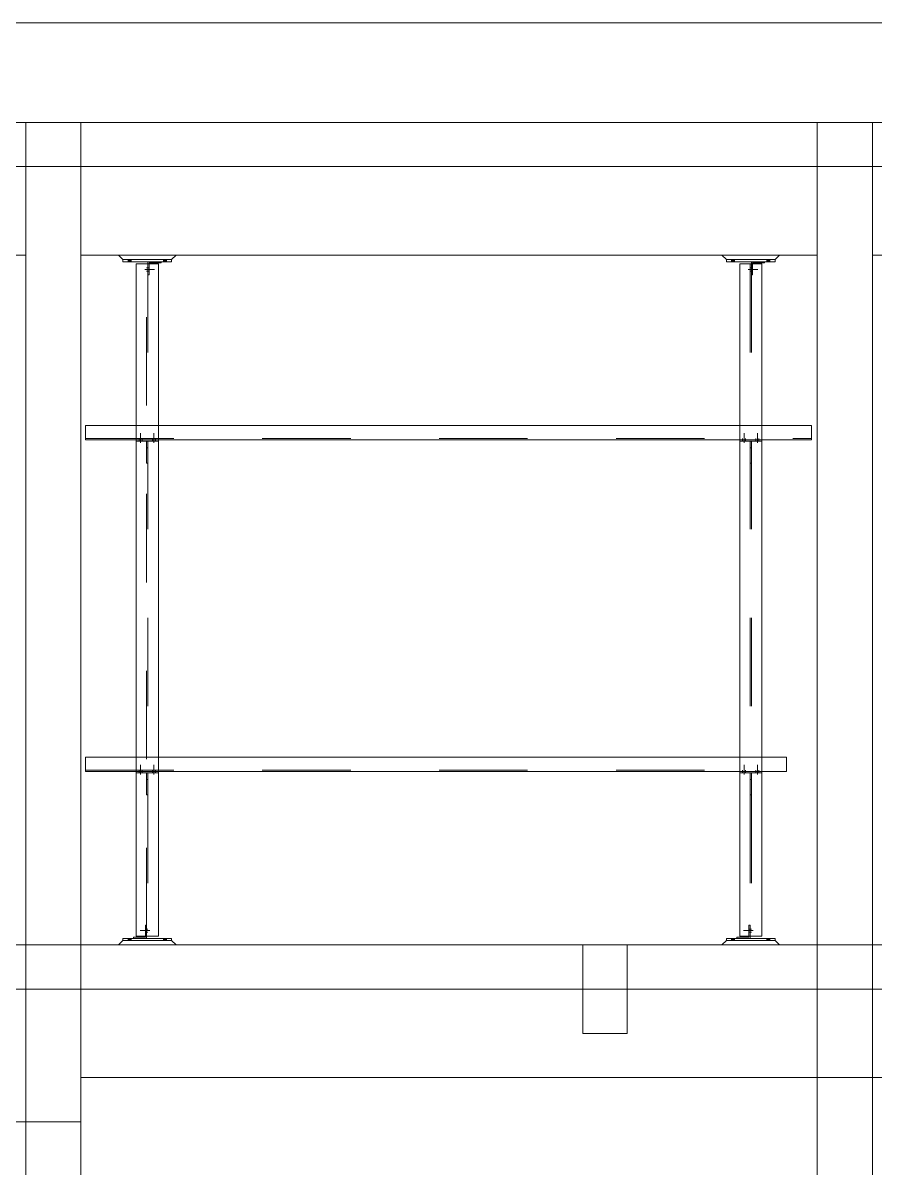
# Model space of a CAD drawing. Header units: millimetres. Extents: x 652937 to 1670132, y 1473552 to 2851037.
# Drawn here: x 663634.6 to 663638.45, y 1524532.51 to 1524537.69 of the extents above; entities that cross this region are included whole.
import ezdxf

# ---------------------------------------------------------------- set-up
doc = ezdxf.new("R2010")
doc.units = ezdxf.units.MM
for name, pattern in [('XKITLINE00', [0]), ('XKITLINE01', [4, 1, -1, 1, -1]), ('XKITLINE02', [4, 2, -2])]:
    doc.linetypes.add(name, pattern=pattern)
for name, color, linetype, lineweight in [('Bolt', 7, 'Continuous', 0), ('Part', 7, 'Continuous', 0), ('S-GRID', 7, 'Continuous', 9)]:
    doc.layers.add(name, color=color, linetype=linetype, lineweight=lineweight)

# ---------------------------------------------------------------- blocks, each defined once
blk = doc.blocks.new('*A50835614')
at = {"layer": 'S-GRID', "color": 7, "linetype": 'XKITLINE01', "lineweight": 0}
blk.add_line((217.417234, -99.939164), (330.617234, -99.939164), dxfattribs=at)
blk = doc.blocks.new('*A50885619')
at = {"layer": 'S-GRID', "color": 7, "linetype": 'XKITLINE01', "lineweight": 0}
blk.add_line((217.417234, -81.339164), (330.617234, -81.339164), dxfattribs=at)
blk = doc.blocks.new('*A50975628')
at = {"layer": 'Part', "color": 7, "linetype": 'XKITLINE00', "lineweight": 0}
for p, q in [((277.387235, -84.339164), (276.087235, -84.339164)), ((276.087235, -84.339164), (276.187235, -84.439164)), ((277.287235, -84.439164), (277.387235, -84.339164)), ((276.187235, -84.439164), (277.287235, -84.439164))]:
    blk.add_line(p, q, dxfattribs=at)
blk = doc.blocks.new('*A50985629')
at = {"layer": 'Bolt', "color": 7, "linetype": 'XKITLINE02', "lineweight": 0}
for p, q in [((276.791835, -84.664164), (276.577235, -84.664164)), ((276.722235, -84.629164), (276.697235, -84.629164)), ((276.752235, -84.629164), (276.722235, -84.629164)), ((276.722235, -84.699164), (276.697235, -84.699164)), ((276.752235, -84.699164), (276.722235, -84.699164))]:
    blk.add_line(p, q, dxfattribs=at)
blk = doc.blocks.new('*A50995630')
at = {"layer": 'Part', "color": 7, "linetype": 'XKITLINE00', "lineweight": 0}
for p, q in [((276.187235, -84.489164), (276.187235, -84.439164)), ((277.287235, -84.439164), (276.187235, -84.439164)), ((277.287235, -84.489164), (276.187235, -84.489164)), ((277.287235, -84.489164), (277.287235, -84.439164))]:
    blk.add_line(p, q, dxfattribs=at)
blk = doc.blocks.new('*A51005631')
at = {"layer": 'Part', "color": 7, "linetype": 'XKITLINE00', "lineweight": 0}
for p, q in [((276.422235, -84.514164), (276.422235, -84.489164)), ((276.697235, -84.514164), (276.422235, -84.514164)), ((276.697235, -84.539164), (276.697235, -84.514164)), ((276.722235, -84.489164), (276.722235, -84.539164))]:
    blk.add_line(p, q, dxfattribs=at)
at = {"layer": 'Part', "color": 7, "linetype": 'XKITLINE02', "lineweight": 0}
for p, q in [((276.422235, -84.489164), (276.722235, -84.489164)), ((276.697235, -84.789164), (276.697235, -84.539164)), ((276.722235, -84.539164), (276.722235, -84.789164)), ((276.722235, -84.789164), (276.697235, -84.789164))]:
    blk.add_line(p, q, dxfattribs=at)
blk = doc.blocks.new('*A51015632')
at = {"layer": 'Bolt'}
for points in [[(276.302, -84.489), (276.302, -84.439), (276.372, -84.439), (276.372, -84.489)], [(277.102, -84.489), (277.102, -84.439), (277.172, -84.439), (277.172, -84.489)]]:
    blk.add_hatch(color=7, dxfattribs=at).paths.add_polyline_path(points, flags=17)
at = {"layer": 'Bolt', "color": 7, "linetype": 'XKITLINE00', "lineweight": 0}
for p, q in [((276.302, -84.439), (276.302, -84.489)), ((276.337, -84.439), (276.337, -84.489)), ((276.372, -84.439), (276.372, -84.489)), ((277.102, -84.439), (277.102, -84.489)), ((277.137, -84.439), (277.137, -84.489)), ((277.172, -84.439), (277.172, -84.489))]:
    blk.add_line(p, q, dxfattribs=at)
blk = doc.blocks.new('*A51025633')
at = {"layer": 'Part', "color": 7, "linetype": 'XKITLINE02', "lineweight": 0}
for p, q in [((276.987235, -88.514164), (276.487235, -88.514164)), ((276.487235, -88.514164), (276.487235, -88.544164)), ((276.987235, -88.544164), (276.487235, -88.544164)), ((276.987235, -88.514164), (276.987235, -88.544164))]:
    blk.add_line(p, q, dxfattribs=at)
blk = doc.blocks.new('*A51035634')
at = {"layer": 'Bolt', "color": 7, "linetype": 'XKITLINE02', "lineweight": 0}
for p, q in [((276.552235, -88.514164), (276.552235, -88.484164)), ((276.552235, -88.544164), (276.552235, -88.514164)), ((276.587235, -88.583764), (276.587235, -88.369164)), ((276.622235, -88.514164), (276.622235, -88.484164)), ((276.622235, -88.544164), (276.622235, -88.514164)), ((276.852235, -88.514164), (276.852235, -88.484164)), ((276.852235, -88.544164), (276.852235, -88.514164)), ((276.887235, -88.583764), (276.887235, -88.369164)), ((276.922235, -88.514164), (276.922235, -88.484164)), ((276.922235, -88.544164), (276.922235, -88.514164))]:
    blk.add_line(p, q, dxfattribs=at)
blk = doc.blocks.new('*A51475678')
at = {"layer": 'Part', "color": 7, "linetype": 'XKITLINE02', "lineweight": 0}
for p, q in [((260.342259, -100.939164), (260.342259, -99.939164)), ((260.342259, -99.939164), (261.592259, -99.939164)), ((261.592259, -99.939164), (261.592259, -100.939164)), ((260.342259, -116.439164), (261.592259, -116.439164))]:
    blk.add_line(p, q, dxfattribs=at)
at = {"layer": 'Part', "color": 7, "linetype": 'XKITLINE00', "lineweight": 0}
for p, q in [((260.342259, -100.939164), (260.342259, -116.439164)), ((261.592259, -100.939164), (261.592259, -116.439164))]:
    blk.add_line(p, q, dxfattribs=at)
blk = doc.blocks.new('*A51485679')
at = {"layer": 'Part', "color": 7, "linetype": 'XKITLINE02', "lineweight": 0}
for p, q in [((278.237259, -100.939164), (278.237259, -99.939164)), ((278.237259, -99.939164), (279.487259, -99.939164)), ((279.487259, -99.939164), (279.487259, -100.939164)), ((279.487259, -116.439164), (278.237259, -116.439164))]:
    blk.add_line(p, q, dxfattribs=at)
at = {"layer": 'Part', "color": 7, "linetype": 'XKITLINE00', "lineweight": 0}
for p, q in [((278.237259, -100.939164), (278.237259, -116.439164)), ((279.487259, -100.939164), (279.487259, -116.439164))]:
    blk.add_line(p, q, dxfattribs=at)
blk = doc.blocks.new('*A51535684')
at = {"layer": 'Part', "color": 7, "linetype": 'XKITLINE02', "lineweight": 0}
for p, q in [((263.107259, -96.044164), (263.077259, -96.044164)), ((263.077259, -96.544164), (263.077259, -96.044164)), ((263.107259, -96.544164), (263.107259, -96.044164)), ((263.107259, -96.194164), (263.077259, -96.194164)), ((263.107259, -96.544164), (263.077259, -96.544164))]:
    blk.add_line(p, q, dxfattribs=at)
blk = doc.blocks.new('*A51545685')
at = {"layer": 'Bolt', "color": 7, "linetype": 'XKITLINE02', "lineweight": 0}
for p, q in [((262.907259, -96.014164), (262.907259, -95.984164)), ((262.907259, -96.044164), (262.907259, -96.014164)), ((262.942259, -96.083764), (262.942259, -95.869164)), ((262.977259, -96.014164), (262.977259, -95.984164)), ((262.977259, -96.044164), (262.977259, -96.014164)), ((263.207259, -96.014164), (263.207259, -95.984164)), ((263.207259, -96.044164), (263.207259, -96.014164)), ((263.242259, -96.083764), (263.242259, -95.869164)), ((263.277259, -96.014164), (263.277259, -95.984164)), ((263.277259, -96.044164), (263.277259, -96.014164))]:
    blk.add_line(p, q, dxfattribs=at)
blk = doc.blocks.new('*A51555686')
at = {"layer": 'Part', "color": 7, "linetype": 'XKITLINE02', "lineweight": 0}
for p, q in [((263.107259, -88.544164), (263.077259, -88.544164)), ((263.077259, -89.044164), (263.077259, -88.544164)), ((263.107259, -89.044164), (263.107259, -88.544164)), ((263.107259, -88.694164), (263.077259, -88.694164)), ((263.107259, -89.044164), (263.077259, -89.044164))]:
    blk.add_line(p, q, dxfattribs=at)
blk = doc.blocks.new('*A51645695')
at = {"layer": 'Part', "color": 7, "linetype": 'XKITLINE02', "lineweight": 0}
for p, q in [((261.592259, -81.339164), (261.592259, -82.339164)), ((261.592259, -81.339164), (278.237259, -81.339164)), ((278.237259, -81.339164), (278.237259, -82.339164))]:
    blk.add_line(p, q, dxfattribs=at)
at = {"layer": 'Part', "color": 7, "linetype": 'XKITLINE00', "lineweight": 0}
for p, q in [((261.592259, -82.339164), (261.592259, -84.339164)), ((278.237259, -82.339164), (278.237259, -84.339164)), ((278.237259, -84.339164), (261.592259, -84.339164))]:
    blk.add_line(p, q, dxfattribs=at)
blk = doc.blocks.new('*A51655696')
at = {"layer": 'Part', "color": 7, "linetype": 'XKITLINE00', "lineweight": 0}
for p, q in [((261.717296, -88.514164), (261.717296, -88.189164)), ((261.717296, -88.189164), (261.717297, -88.189164)), ((261.717296, -88.189164), (262.842259, -88.189164)), ((276.487235, -88.189164), (263.342259, -88.189164)), ((278.137277, -88.189164), (276.987235, -88.189164)), ((278.137276, -88.514164), (278.137276, -88.189164)), ((261.71731, -88.514164), (261.717296, -88.514164)), ((261.717296, -88.514164), (262.842259, -88.514164)), ((276.487235, -88.514164), (263.342259, -88.514164)), ((278.137291, -88.514164), (276.987235, -88.514164))]:
    blk.add_line(p, q, dxfattribs=at)
at = {"layer": 'Part', "color": 7, "linetype": 'XKITLINE02', "lineweight": 0}
for p, q in [((261.717297, -88.189164), (261.717297, -88.484164)), ((261.717309, -88.484164), (261.717309, -88.189164)), ((261.717309, -88.189164), (261.71731, -88.189164)), ((261.71731, -88.189164), (261.71731, -88.514164)), ((263.342259, -88.189164), (262.842259, -88.189164)), ((276.987235, -88.189164), (276.487235, -88.189164)), ((278.13729, -88.189164), (278.137277, -88.189164)), ((278.137277, -88.484164), (278.137277, -88.189164)), ((278.137291, -88.189164), (278.137277, -88.189164)), ((278.13729, -88.484164), (278.13729, -88.189164)), ((278.137291, -88.514164), (278.137291, -88.189164)), ((261.717297, -88.484164), (261.717309, -88.484164)), ((278.13729, -88.484164), (261.717297, -88.484164)), ((263.342259, -88.514164), (262.842259, -88.514164)), ((276.987235, -88.514164), (276.487235, -88.514164))]:
    blk.add_line(p, q, dxfattribs=at)
blk = doc.blocks.new('*A51735704')
at = {"layer": 'Part', "color": 7, "linetype": 'XKITLINE00', "lineweight": 0}
for p, q in [((262.442259, -84.339164), (263.742259, -84.339164)), ((262.442259, -84.339164), (262.542259, -84.439164)), ((263.642259, -84.439164), (263.742259, -84.339164)), ((262.542259, -84.439164), (263.642259, -84.439164))]:
    blk.add_line(p, q, dxfattribs=at)
blk = doc.blocks.new('*A51745705')
at = {"layer": 'Bolt', "color": 7, "linetype": 'XKITLINE02', "lineweight": 0}
for p, q in [((263.146859, -84.664164), (262.932259, -84.664164)), ((263.077259, -84.629164), (263.052259, -84.629164)), ((263.107259, -84.629164), (263.077259, -84.629164)), ((263.077259, -84.699164), (263.052259, -84.699164)), ((263.107259, -84.699164), (263.077259, -84.699164))]:
    blk.add_line(p, q, dxfattribs=at)
blk = doc.blocks.new('*A51755706')
at = {"layer": 'Part', "color": 7, "linetype": 'XKITLINE00', "lineweight": 0}
for p, q in [((263.642259, -84.439164), (262.542259, -84.439164)), ((262.542259, -84.439164), (262.542259, -84.489164)), ((262.542259, -84.489164), (263.642259, -84.489164)), ((263.642259, -84.439164), (263.642259, -84.489164))]:
    blk.add_line(p, q, dxfattribs=at)
blk = doc.blocks.new('*A51765707')
at = {"layer": 'Part', "color": 7, "linetype": 'XKITLINE00', "lineweight": 0}
for p, q in [((262.777259, -84.489164), (262.777259, -84.514164)), ((263.052259, -84.514164), (262.777259, -84.514164)), ((263.052259, -84.539164), (263.052259, -84.514164)), ((263.077259, -84.489164), (263.077259, -84.539164))]:
    blk.add_line(p, q, dxfattribs=at)
at = {"layer": 'Part', "color": 7, "linetype": 'XKITLINE02', "lineweight": 0}
for p, q in [((262.777259, -84.489164), (263.077259, -84.489164)), ((263.052259, -84.539164), (263.052259, -84.789164)), ((263.077259, -84.539164), (263.077259, -84.789164)), ((263.052259, -84.789164), (263.077259, -84.789164))]:
    blk.add_line(p, q, dxfattribs=at)
blk = doc.blocks.new('*A51775708')
at = {"layer": 'Bolt'}
for points in [[(262.657, -84.489), (262.657, -84.439), (262.727, -84.439), (262.727, -84.489)], [(263.457, -84.489), (263.457, -84.439), (263.527, -84.439), (263.527, -84.489)]]:
    blk.add_hatch(color=7, dxfattribs=at).paths.add_polyline_path(points, flags=17)
at = {"layer": 'Bolt', "color": 7, "linetype": 'XKITLINE00', "lineweight": 0}
for p, q in [((262.657, -84.439), (262.657, -84.489)), ((262.692, -84.439), (262.692, -84.489)), ((262.727, -84.439), (262.727, -84.489)), ((263.457, -84.439), (263.457, -84.489)), ((263.492, -84.439), (263.492, -84.489)), ((263.527, -84.439), (263.527, -84.489))]:
    blk.add_line(p, q, dxfattribs=at)
blk = doc.blocks.new('*A51785709')
at = {"layer": 'Part', "color": 7, "linetype": 'XKITLINE02', "lineweight": 0}
for p, q in [((263.342259, -88.514164), (262.842259, -88.514164)), ((262.842259, -88.514164), (262.842259, -88.544164)), ((263.342259, -88.544164), (262.842259, -88.544164)), ((263.342259, -88.514164), (263.342259, -88.544164))]:
    blk.add_line(p, q, dxfattribs=at)
blk = doc.blocks.new('*A51795710')
at = {"layer": 'Bolt', "color": 7, "linetype": 'XKITLINE02', "lineweight": 0}
for p, q in [((262.907259, -88.514164), (262.907259, -88.484164)), ((262.907259, -88.544164), (262.907259, -88.514164)), ((262.942259, -88.583764), (262.942259, -88.369164)), ((262.977259, -88.514164), (262.977259, -88.484164)), ((262.977259, -88.544164), (262.977259, -88.514164)), ((263.207259, -88.514164), (263.207259, -88.484164)), ((263.207259, -88.544164), (263.207259, -88.514164)), ((263.242259, -88.583764), (263.242259, -88.369164)), ((263.277259, -88.514164), (263.277259, -88.484164)), ((263.277259, -88.544164), (263.277259, -88.514164))]:
    blk.add_line(p, q, dxfattribs=at)
blk = doc.blocks.new('*A51805711')
at = {"layer": 'Part', "color": 7, "linetype": 'XKITLINE02', "lineweight": 0}
for p, q in [((279.487259, -81.339164), (279.487259, -82.339164)), ((279.487259, -81.339164), (314.392234, -81.339164)), ((314.392234, -81.339164), (314.392234, -82.339164)), ((284.892261, -84.339164), (283.642261, -84.339164))]:
    blk.add_line(p, q, dxfattribs=at)
at = {"layer": 'Part', "color": 7, "linetype": 'XKITLINE00', "lineweight": 0}
for p, q in [((279.487259, -82.339164), (279.487259, -84.339164)), ((314.392234, -82.339164), (314.392234, -84.339164)), ((283.642261, -84.339164), (279.487259, -84.339164)), ((314.392234, -84.339164), (284.892261, -84.339164))]:
    blk.add_line(p, q, dxfattribs=at)
blk = doc.blocks.new('*A51845715')
at = {"layer": 'Part', "color": 7, "linetype": 'XKITLINE02', "lineweight": 0}
for p, q in [((278.237259, -82.339164), (278.237259, -81.339164)), ((278.237259, -81.339164), (279.487259, -81.339164)), ((279.487259, -81.339164), (279.487259, -82.339164)), ((279.487259, -99.939164), (278.237259, -99.939164))]:
    blk.add_line(p, q, dxfattribs=at)
at = {"layer": 'Part', "color": 7, "linetype": 'XKITLINE00', "lineweight": 0}
for p, q in [((278.237259, -82.339164), (278.237259, -99.939164)), ((279.487259, -82.339164), (279.487259, -99.939164))]:
    blk.add_line(p, q, dxfattribs=at)
blk = doc.blocks.new('*A51855716')
at = {"layer": 'Part', "color": 7, "linetype": 'XKITLINE00', "lineweight": 0}
for p, q in [((276.487235, -99.739164), (276.487235, -84.539164)), ((276.487235, -84.539164), (276.987235, -84.539164)), ((276.987235, -84.539164), (276.987235, -99.739164)), ((276.987235, -99.739164), (276.487235, -99.739164))]:
    blk.add_line(p, q, dxfattribs=at)
at = {"layer": 'Part', "color": 7, "linetype": 'XKITLINE02', "lineweight": 0}
for p, q in [((276.722235, -84.539164), (276.722235, -99.739164)), ((276.752235, -99.739164), (276.752235, -84.539164))]:
    blk.add_line(p, q, dxfattribs=at)
blk = doc.blocks.new('*A51885719')
at = {"layer": 'Part', "color": 7, "linetype": 'XKITLINE02', "lineweight": 0}
for p, q in [((276.752235, -88.544164), (276.722235, -88.544164)), ((276.722235, -89.044164), (276.722235, -88.544164)), ((276.752235, -89.044164), (276.752235, -88.544164)), ((276.752235, -88.694164), (276.722235, -88.694164)), ((276.752235, -89.044164), (276.722235, -89.044164))]:
    blk.add_line(p, q, dxfattribs=at)
blk = doc.blocks.new('*A51895720')
at = {"layer": 'Part', "color": 7, "linetype": 'XKITLINE02', "lineweight": 0}
for p, q in [((276.987235, -96.014164), (276.487235, -96.014164)), ((276.487235, -96.014164), (276.487235, -96.044164)), ((276.987235, -96.044164), (276.487235, -96.044164)), ((276.987235, -96.014164), (276.987235, -96.044164))]:
    blk.add_line(p, q, dxfattribs=at)
blk = doc.blocks.new('*A51905721')
at = {"layer": 'Part', "color": 7, "linetype": 'XKITLINE02', "lineweight": 0}
for p, q in [((276.752235, -96.044164), (276.722235, -96.044164)), ((276.722235, -96.544164), (276.722235, -96.044164)), ((276.752235, -96.544164), (276.752235, -96.044164)), ((276.752235, -96.194164), (276.722235, -96.194164)), ((276.752235, -96.544164), (276.722235, -96.544164))]:
    blk.add_line(p, q, dxfattribs=at)
blk = doc.blocks.new('*A51915722')
at = {"layer": 'Bolt', "color": 7, "linetype": 'XKITLINE02', "lineweight": 0}
for p, q in [((276.552235, -96.014164), (276.552235, -95.984164)), ((276.552235, -96.044164), (276.552235, -96.014164)), ((276.587235, -96.083764), (276.587235, -95.869164)), ((276.622235, -96.014164), (276.622235, -95.984164)), ((276.622235, -96.044164), (276.622235, -96.014164)), ((276.852235, -96.014164), (276.852235, -95.984164)), ((276.852235, -96.044164), (276.852235, -96.014164)), ((276.887235, -96.083764), (276.887235, -95.869164)), ((276.922235, -96.014164), (276.922235, -95.984164)), ((276.922235, -96.044164), (276.922235, -96.014164))]:
    blk.add_line(p, q, dxfattribs=at)
blk = doc.blocks.new('*A52345765')
at = {"layer": 'Part', "color": 7, "linetype": 'XKITLINE00', "lineweight": 0}
for p, q in [((315.142232, -99.939164), (233.367234, -99.939164)), ((315.142232, -100.939164), (233.367234, -100.939164))]:
    blk.add_line(p, q, dxfattribs=at)
blk = doc.blocks.new('*A52355766')
at = {"layer": 'Part', "color": 7, "linetype": 'XKITLINE02', "lineweight": 0}
for p, q in [((278.237259, -99.939164), (234.117234, -99.939164)), ((234.117234, -99.939164), (234.117234, -100.939164)), ((278.237259, -99.939164), (278.237259, -100.939164))]:
    blk.add_line(p, q, dxfattribs=at)
at = {"layer": 'Part', "color": 7, "linetype": 'XKITLINE00', "lineweight": 0}
for p, q in [((234.117234, -100.939164), (234.117234, -102.939164)), ((278.237259, -100.939164), (278.237259, -102.939164)), ((278.237259, -102.939164), (234.117234, -102.939164))]:
    blk.add_line(p, q, dxfattribs=at)
blk = doc.blocks.new('*A52485779')
at = {"layer": 'Part', "color": 7, "linetype": 'XKITLINE00', "lineweight": 0}
for p, q in [((315.142236, -81.339164), (233.367086, -81.339164)), ((315.142236, -82.339164), (233.367086, -82.339164))]:
    blk.add_line(p, q, dxfattribs=at)
blk = doc.blocks.new('*A52495780')
at = {"layer": 'Part', "color": 7, "linetype": 'XKITLINE00', "lineweight": 0}
blk.add_line((315.642234, -79.089164), (232.117234, -79.089164), dxfattribs=at)
at = {"layer": 'Part', "color": 7, "linetype": 'XKITLINE02', "lineweight": 0}
blk.add_line((315.642234, -81.339164), (232.867234, -81.339164), dxfattribs=at)
blk = doc.blocks.new('*A52685799')
at = {"layer": 'Part', "color": 7, "linetype": 'XKITLINE02', "lineweight": 0}
for p, q in [((234.117234, -81.339164), (234.117234, -82.339164)), ((234.117234, -81.339164), (260.342259, -81.339164)), ((260.342259, -81.339164), (260.342259, -82.339164)), ((250.767261, -84.339164), (252.017261, -84.339164)), ((257.642261, -84.339164), (258.892261, -84.339164))]:
    blk.add_line(p, q, dxfattribs=at)
at = {"layer": 'Part', "color": 7, "linetype": 'XKITLINE00', "lineweight": 0}
for p, q in [((234.117234, -82.339164), (234.117234, -84.339164)), ((260.342259, -84.339164), (260.342259, -82.339164)), ((234.117234, -84.339164), (250.767261, -84.339164)), ((252.017261, -84.339164), (257.642261, -84.339164)), ((258.892261, -84.339164), (260.342259, -84.339164))]:
    blk.add_line(p, q, dxfattribs=at)
blk = doc.blocks.new('*A52775808')
at = {"layer": 'Part', "color": 7, "linetype": 'XKITLINE02', "lineweight": 0}
for p, q in [((260.342259, -82.339164), (260.342259, -81.339164)), ((260.342259, -81.339164), (261.592259, -81.339164)), ((261.592259, -81.339164), (261.592259, -82.339164)), ((260.342259, -99.939164), (261.592259, -99.939164))]:
    blk.add_line(p, q, dxfattribs=at)
at = {"layer": 'Part', "color": 7, "linetype": 'XKITLINE00', "lineweight": 0}
for p, q in [((260.342259, -82.339164), (260.342259, -99.939164)), ((261.592259, -82.339164), (261.592259, -99.939164))]:
    blk.add_line(p, q, dxfattribs=at)
blk = doc.blocks.new('*A52795810')
at = {"layer": 'Part', "color": 7, "linetype": 'XKITLINE00', "lineweight": 0}
for p, q in [((262.282245, -96.014164), (262.282245, -95.689164)), ((262.282245, -95.689164), (262.282246, -95.689164)), ((262.282245, -95.689164), (262.842259, -95.689164)), ((276.487235, -95.689164), (263.342259, -95.689164)), ((278.137277, -95.689164), (276.987235, -95.689164)), ((278.137276, -96.014164), (278.137276, -95.689164)), ((262.28226, -96.014164), (262.282245, -96.014164)), ((262.282245, -96.014164), (262.842259, -96.014164)), ((276.487235, -96.014164), (263.342259, -96.014164)), ((278.137291, -96.014164), (276.987235, -96.014164))]:
    blk.add_line(p, q, dxfattribs=at)
at = {"layer": 'Part', "color": 7, "linetype": 'XKITLINE02', "lineweight": 0}
for p, q in [((262.282246, -95.689164), (262.282246, -95.984164)), ((262.282259, -95.984164), (262.282259, -95.689164)), ((262.282259, -95.689164), (262.28226, -95.689164)), ((262.28226, -95.689164), (262.28226, -96.014164)), ((263.342259, -95.689164), (262.842259, -95.689164)), ((276.987235, -95.689164), (276.487235, -95.689164)), ((278.13729, -95.689164), (278.137277, -95.689164)), ((278.137277, -95.984164), (278.137277, -95.689164)), ((278.137291, -95.689164), (278.137277, -95.689164)), ((278.13729, -95.984164), (278.13729, -95.689164)), ((278.137291, -96.014164), (278.137291, -95.689164)), ((262.282246, -95.984164), (262.282259, -95.984164)), ((278.13729, -95.984164), (262.282246, -95.984164)), ((263.342259, -96.014164), (262.842259, -96.014164)), ((276.987235, -96.014164), (276.487235, -96.014164))]:
    blk.add_line(p, q, dxfattribs=at)
blk = doc.blocks.new('*A52805811')
at = {"layer": 'Part', "color": 7, "linetype": 'XKITLINE00', "lineweight": 0}
for p, q in [((262.842259, -99.739164), (262.842259, -84.539164)), ((262.842259, -84.539164), (263.342259, -84.539164)), ((263.342259, -84.539164), (263.342259, -99.739164)), ((263.342259, -99.739164), (262.842259, -99.739164))]:
    blk.add_line(p, q, dxfattribs=at)
at = {"layer": 'Part', "color": 7, "linetype": 'XKITLINE02', "lineweight": 0}
for p, q in [((263.077259, -84.539164), (263.077259, -99.739164)), ((263.107259, -84.539164), (263.107259, -99.739164))]:
    blk.add_line(p, q, dxfattribs=at)
blk = doc.blocks.new('*A52855816')
at = {"layer": 'Part', "color": 7, "linetype": 'XKITLINE02', "lineweight": 0}
for p, q in [((263.342259, -96.014164), (262.842259, -96.014164)), ((262.842259, -96.014164), (262.842259, -96.044164)), ((263.342259, -96.044164), (262.842259, -96.044164)), ((263.342259, -96.014164), (263.342259, -96.044164))]:
    blk.add_line(p, q, dxfattribs=at)
blk = doc.blocks.new('*A53005831')
at = {"layer": 'Part', "color": 7, "linetype": 'XKITLINE00', "lineweight": 0}
for p, q in [((266.887234, -99.939164), (265.887234, -99.939164)), ((265.887234, -99.939164), (265.887234, -101.939164)), ((266.887234, -101.939164), (266.887234, -99.939164)), ((266.887234, -101.939164), (265.887234, -101.939164))]:
    blk.add_line(p, q, dxfattribs=at)
blk = doc.blocks.new('*A53115842')
at = {"layer": 'Part', "color": 7, "linetype": 'XKITLINE00', "lineweight": 0}
for p, q in [((262.542259, -99.839164), (262.442259, -99.939164)), ((263.642259, -99.839164), (262.542259, -99.839164)), ((263.642259, -99.839164), (263.742259, -99.939164))]:
    blk.add_line(p, q, dxfattribs=at)
at = {"layer": 'Part', "color": 7, "linetype": 'XKITLINE02', "lineweight": 0}
blk.add_line((262.442259, -99.939164), (263.742259, -99.939164), dxfattribs=at)
blk = doc.blocks.new('*A53125843')
at = {"layer": 'Bolt', "color": 7, "linetype": 'XKITLINE02', "lineweight": 0}
for p, q in [((263.037659, -99.614164), (263.252259, -99.614164)), ((263.077259, -99.579164), (263.107259, -99.579164)), ((263.077259, -99.649164), (263.107259, -99.649164)), ((263.107259, -99.579164), (263.132259, -99.579164)), ((263.107259, -99.649164), (263.132259, -99.649164))]:
    blk.add_line(p, q, dxfattribs=at)
blk = doc.blocks.new('*A53135844')
at = {"layer": 'Part', "color": 7, "linetype": 'XKITLINE00', "lineweight": 0}
for p, q in [((262.542259, -99.789164), (263.642259, -99.789164)), ((262.542259, -99.789164), (262.542259, -99.839164)), ((262.542259, -99.839164), (263.642259, -99.839164)), ((263.642259, -99.839164), (263.642259, -99.789164))]:
    blk.add_line(p, q, dxfattribs=at)
blk = doc.blocks.new('*A53145845')
at = {"layer": 'Part', "color": 7, "linetype": 'XKITLINE02', "lineweight": 0}
for p, q in [((263.107259, -99.739164), (263.107259, -99.489164)), ((263.107259, -99.489164), (263.132259, -99.489164)), ((263.132259, -99.489164), (263.132259, -99.739164)), ((263.407259, -99.789164), (263.107259, -99.789164))]:
    blk.add_line(p, q, dxfattribs=at)
at = {"layer": 'Part', "color": 7, "linetype": 'XKITLINE00', "lineweight": 0}
for p, q in [((263.107259, -99.789164), (263.107259, -99.739164)), ((263.132259, -99.739164), (263.132259, -99.764164)), ((263.132259, -99.764164), (263.407259, -99.764164)), ((263.407259, -99.764164), (263.407259, -99.789164))]:
    blk.add_line(p, q, dxfattribs=at)
blk = doc.blocks.new('*A53155846')
at = {"layer": 'Bolt'}
for points in [[(262.657, -99.839), (262.657, -99.789), (262.727, -99.789), (262.727, -99.839)], [(263.457, -99.839), (263.457, -99.789), (263.527, -99.789), (263.527, -99.839)]]:
    blk.add_hatch(color=7, dxfattribs=at).paths.add_polyline_path(points, flags=17)
at = {"layer": 'Bolt', "color": 7, "linetype": 'XKITLINE00', "lineweight": 0}
for p, q in [((262.657, -99.839), (262.657, -99.789)), ((262.692, -99.839), (262.692, -99.789)), ((262.727, -99.839), (262.727, -99.789)), ((263.457, -99.839), (263.457, -99.789)), ((263.492, -99.839), (263.492, -99.789)), ((263.527, -99.839), (263.527, -99.789))]:
    blk.add_line(p, q, dxfattribs=at)
blk = doc.blocks.new('*A53265857')
at = {"layer": 'Part', "color": 7, "linetype": 'XKITLINE02', "lineweight": 0}
for p, q in [((314.392234, -99.939164), (278.237259, -99.939164)), ((278.237259, -99.939164), (278.237259, -100.939164)), ((314.392234, -99.939164), (314.392234, -100.939164)), ((288.917234, -103.939164), (287.917234, -103.939164))]:
    blk.add_line(p, q, dxfattribs=at)
at = {"layer": 'Part', "color": 7, "linetype": 'XKITLINE00', "lineweight": 0}
for p, q in [((278.237259, -100.939164), (278.237259, -103.939164)), ((314.392234, -100.939164), (314.392234, -103.939164)), ((287.917234, -103.939164), (278.237259, -103.939164)), ((314.392234, -103.939164), (288.917234, -103.939164))]:
    blk.add_line(p, q, dxfattribs=at)
blk = doc.blocks.new('*A53275858')
at = {"layer": 'Part', "color": 7, "linetype": 'XKITLINE00', "lineweight": 0}
for p, q in [((276.187235, -99.839164), (276.087235, -99.939164)), ((277.287235, -99.839164), (276.187235, -99.839164)), ((277.387235, -99.939164), (277.287235, -99.839164))]:
    blk.add_line(p, q, dxfattribs=at)
at = {"layer": 'Part', "color": 7, "linetype": 'XKITLINE02', "lineweight": 0}
blk.add_line((276.087235, -99.939164), (277.387235, -99.939164), dxfattribs=at)
blk = doc.blocks.new('*A53285859')
at = {"layer": 'Bolt', "color": 7, "linetype": 'XKITLINE02', "lineweight": 0}
for p, q in [((276.682635, -99.614164), (276.897235, -99.614164)), ((276.722235, -99.579164), (276.752235, -99.579164)), ((276.722235, -99.649164), (276.752235, -99.649164)), ((276.752235, -99.579164), (276.777235, -99.579164)), ((276.752235, -99.649164), (276.777235, -99.649164))]:
    blk.add_line(p, q, dxfattribs=at)
blk = doc.blocks.new('*A53295860')
at = {"layer": 'Part', "color": 7, "linetype": 'XKITLINE00', "lineweight": 0}
for p, q in [((276.187235, -99.789164), (277.287235, -99.789164)), ((276.187235, -99.789164), (276.187235, -99.839164)), ((276.187235, -99.839164), (277.287235, -99.839164)), ((277.287235, -99.789164), (277.287235, -99.839164))]:
    blk.add_line(p, q, dxfattribs=at)
blk = doc.blocks.new('*A53305861')
at = {"layer": 'Part', "color": 7, "linetype": 'XKITLINE02', "lineweight": 0}
for p, q in [((276.752235, -99.739164), (276.752235, -99.489164)), ((276.752235, -99.489164), (276.777235, -99.489164)), ((276.777235, -99.489164), (276.777235, -99.739164)), ((277.052235, -99.789164), (276.752235, -99.789164))]:
    blk.add_line(p, q, dxfattribs=at)
at = {"layer": 'Part', "color": 7, "linetype": 'XKITLINE00', "lineweight": 0}
for p, q in [((276.752235, -99.789164), (276.752235, -99.739164)), ((276.777235, -99.764164), (276.777235, -99.739164)), ((276.777235, -99.764164), (277.052235, -99.764164)), ((277.052235, -99.764164), (277.052235, -99.789164))]:
    blk.add_line(p, q, dxfattribs=at)
blk = doc.blocks.new('*A53315862')
at = {"layer": 'Bolt'}
for points in [[(276.302, -99.839), (276.302, -99.789), (276.372, -99.789), (276.372, -99.839)], [(277.102, -99.839), (277.102, -99.789), (277.172, -99.789), (277.172, -99.839)]]:
    blk.add_hatch(color=7, dxfattribs=at).paths.add_polyline_path(points, flags=17)
at = {"layer": 'Bolt', "color": 7, "linetype": 'XKITLINE00', "lineweight": 0}
for p, q in [((276.302, -99.839), (276.302, -99.789)), ((276.337, -99.839), (276.337, -99.789)), ((276.372, -99.839), (276.372, -99.789)), ((277.102, -99.839), (277.102, -99.789)), ((277.137, -99.839), (277.137, -99.789)), ((277.172, -99.839), (277.172, -99.789))]:
    blk.add_line(p, q, dxfattribs=at)

msp = doc.modelspace()

# ---------------------------------------------------------------- block references
at = {"color": 7, "lineweight": 0, "xscale": -0.2, "yscale": 0.2, "zscale": 0.2}
for name in ['*A52495780', '*A50885619', '*A52485779', '*A51805711', '*A51845715', '*A51645695', '*A52775808', '*A52685799', '*A50975628', '*A50995630', '*A51015632', '*A51005631', '*A51735704', '*A51755706', '*A51775708', '*A51765707', '*A51855716', '*A50985629', '*A52805811', '*A51745705', '*A51655696', '*A51035634', '*A51795710', '*A51025633', '*A51885719', '*A51785709', '*A51555686', '*A52795810', '*A51915722', '*A51545685', '*A51895720', '*A51905721', '*A52855816', '*A51535684', '*A50835614', '*A53305861', '*A53145845', '*A53295860', '*A53315862', '*A53285859', '*A53135844', '*A53155846', '*A53125843', '*A52345765', '*A53265857', '*A51485679', '*A52355766', '*A53275858', '*A53005831', '*A53115842', '*A51475678']:
    msp.add_blockref(name, (663690.5062, 1524553.5081), dxfattribs=at)

doc.saveas('drawing.dxf')
